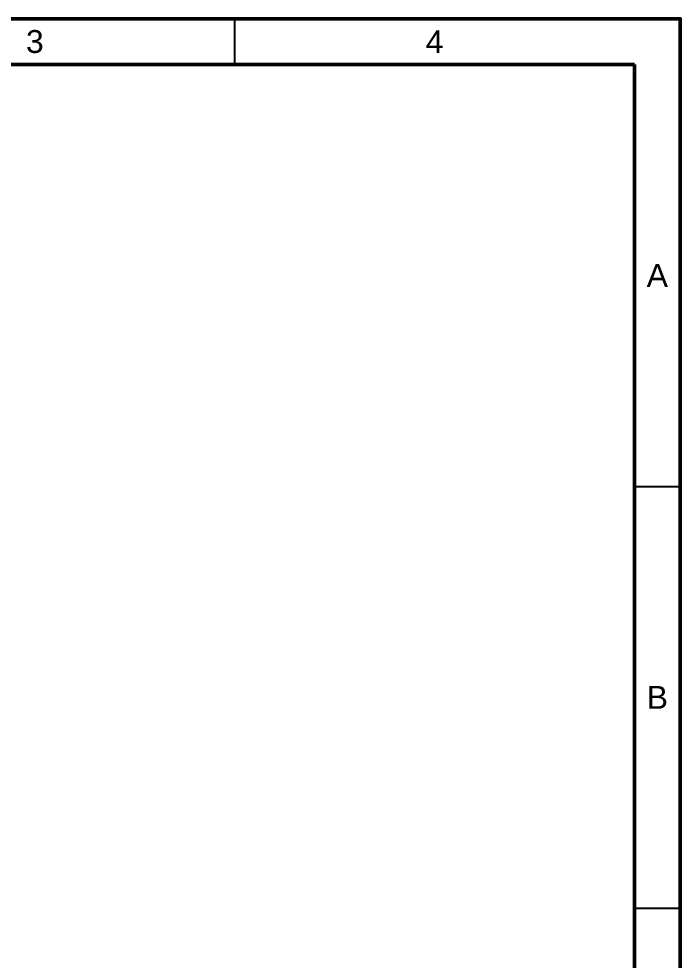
# Model space of a CAD drawing. Header units: millimetres. Extents: x 315178 to 535220, y 80241 to 421603.
# Drawn here: x 449133 to 535220, y 299080 to 421603 of the extents above; entities that cross this region are included whole.
import ezdxf

# ---------------------------------------------------------------- set-up
doc = ezdxf.new("R2010")
doc.units = ezdxf.units.MM
doc.layers.add('01 grueso', color=2, linetype='Continuous', lineweight=50, plot=False)
doc.layers.add('03 fina', color=3, linetype='Continuous', lineweight=25, plot=False)
doc.layers.add('05 Cotas', color=6, linetype='Continuous', lineweight=25)

msp = doc.modelspace()

# ---------------------------------------------------------------- linework, layer by layer
at = {"layer": '01 grueso'}
for p, q in [((529272, 415656), (321125, 415656)), ((529272, 86188), (529272, 415656))]:
    msp.add_line(p, q, dxfattribs=at)
msp.add_lwpolyline([(315178, 80241), (535220, 80241), (535220, 421603), (315178, 421603)], close=True, dxfattribs=at)
at = {"layer": '03 fina'}
for p, q in [((477236, 415656), (477236, 421603)), ((529272, 360744), (535220, 360744)), ((529272, 305833), (535220, 305833))]:
    msp.add_line(p, q, dxfattribs=at)

# ---------------------------------------------------------------- texts
at = {"layer": '05 Cotas', "char_height": 2973.54, "attachment_point": 5}
for s, insert in [('{\\fArial|b0|i0|c0|p34;\\C4;3}', (451217, 418629)), ('{\\fArial|b0|i0|c0|p34;\\C4;4}', (503254, 418629)), ('{\\fArial|b0|i0|c0|p34;\\C4;A}', (532246, 388200)), ('{\\fArial|b0|i0|c0|p34;\\C4;B}', (532246, 333289))]:
    msp.add_mtext_dynamic_manual_height_columns(s, width=2973.54, gutter_width=14868, heights=[0], dxfattribs=dict(at, insert=insert))

doc.saveas('drawing.dxf')
